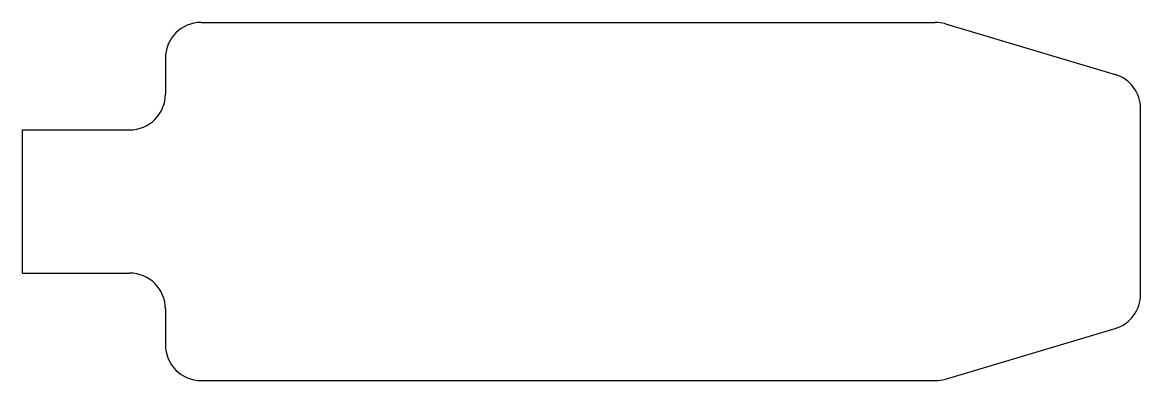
# Model space of a CAD drawing. Header units: millimetres. Extents: x -12 to 81.8, y 0 to 30.
import ezdxf

# ---------------------------------------------------------------- set-up
doc = ezdxf.new("R2010")
doc.units = ezdxf.units.MM
doc.layers.get('0').update_dxf_attribs({"lineweight": 25, "true_color": 0xffffff})

msp = doc.modelspace()

# ---------------------------------------------------------------- linework, layer by layer
for p, q in [((3, 30), (64.563, 30)), ((65.419, 29.875), (79.656, 25.638)), ((0, 27), (0, 24)), ((81.8, 7.237), (81.8, 22.763)), ((-12, 15), (-12, 21)), ((-12, 21), (-3, 21)), ((-12, 9), (-12, 15)), ((-12, 9), (-3, 9)), ((0, 6), (0, 3)), ((65.419, 0.125), (79.656, 4.362)), ((3, 0), (64.563, 0))]:
    msp.add_line(p, q)
for centre, start, end in [((3, 27), 90, 180), ((64.563, 27), 73.42599, 90), ((78.8, 22.763), 0, 73.42599), ((-3, 24), 270, 0), ((-3, 6), 0, 90), ((78.8, 7.237), 286.57401, 0), ((3, 3), 180, 270), ((64.563, 3), 270, 286.57401)]:
    msp.add_arc(centre, 3, start, end)

doc.saveas('drawing.dxf')
